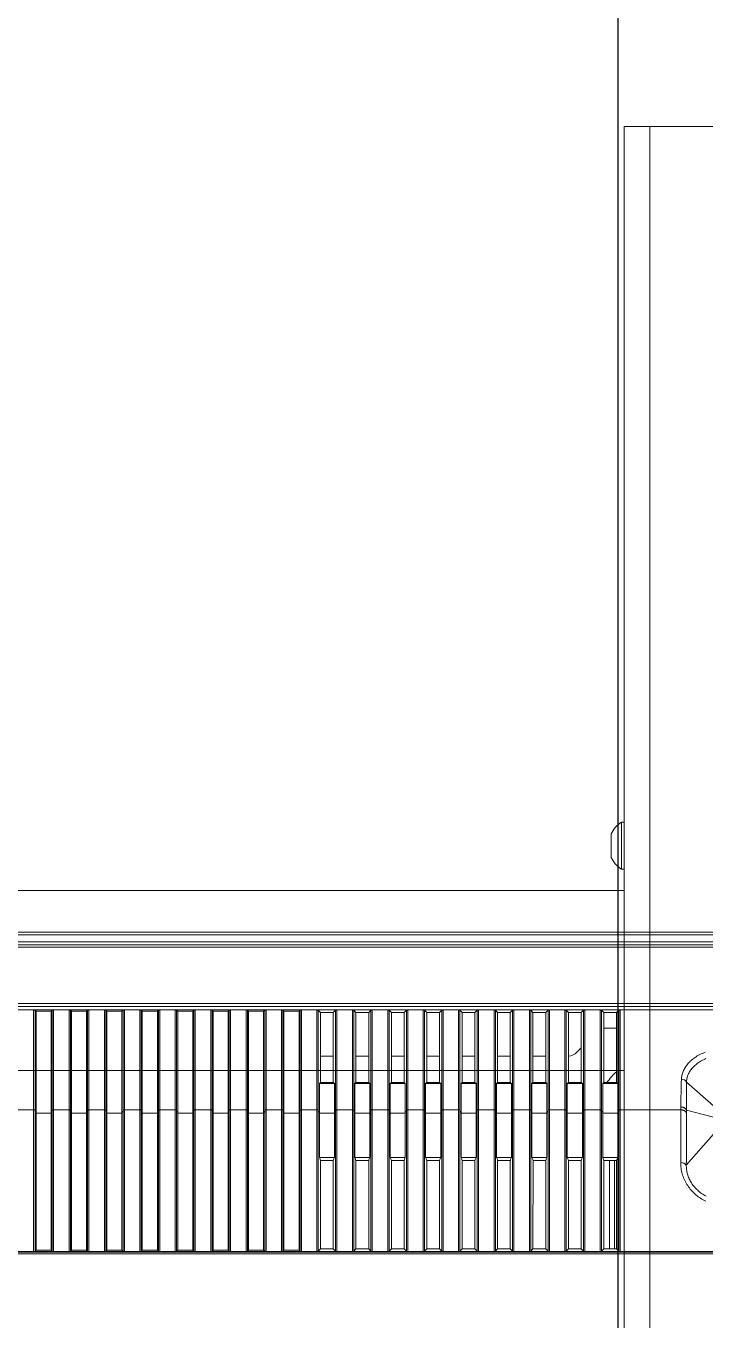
# Model space of a CAD drawing. Header units: millimetres. Extents: x -71336 to -35435, y -26189 to 22712.
# Drawn here: x -69069.6 to -68973.7, y -17272.8 to -17090 of the extents above; entities that cross this region are included whole.
import ezdxf

# ---------------------------------------------------------------- set-up
doc = ezdxf.new("R2010")
doc.units = ezdxf.units.MM
doc.layers.add('SC - Equipment', color=7, linetype='Continuous', lineweight=13)
doc.layers.add('SC - Xlines', color=252, linetype='Continuous', plot=False)

# ---------------------------------------------------------------- blocks, each defined once
blk = doc.blocks.new('SONY FW-49XE8001 - BACK')
at = {"layer": 'SC - Equipment', "color": 251, "true_color": 0x636466, "transparency": 33554495}
for points in [[(525.3, 358.02), (-525.61, 358.02)], [(522.2, 357.62), (-522.51, 357.62)], [(-464.84, 355.87), (464.53, 355.87), (460.61, 333.61), (460.32, 331.86), (460.04, 330.03), (459.78, 328.1), (459.53, 326.06), (459.29, 323.86), (459.07, 321.57), (458.86, 319.19), (458.73, 317.42), (458.56, 314.84), (458.41, 312.21), (458.29, 309.54), (458.19, 306.83), (458.12, 304.06), (458.08, 301.25), (458.07, 298.38), (458.07, 298.25), (458.07, 137.87), (458.8, 137.87), (461.18, 137.9)], [(464.53, 356.22), (-464.84, 356.22)], [(-439.7, 347.5), (321.89, 347.5)], [(-439.58, 347.01), (-439.7, 347.5), (-439.7, 347.93), (321.89, 347.93)], [(-439.91, 312.9), (322.1, 312.9)], [(-205.76, 312.9), (-205.76, 347.01)], [(-205.76, 347.01), (-205.75, 347.01), (-205.73, 347.01), (-205.71, 347), (-205.69, 347), (-205.67, 347), (-205.65, 347), (-205.63, 346.99), (-205.63, 346.99), (-205.61, 346.99), (-205.59, 346.98), (-205.58, 346.98), (-205.57, 346.97), (-205.42, 346.82), (-205.42, 332.41), (-205.42, 313.09), (-205.57, 312.94), (-205.58, 312.93), (-205.59, 312.92), (-205.61, 312.91), (-205.61, 312.91), (-205.63, 312.91), (-205.64, 312.91), (-205.66, 312.9), (-205.68, 312.9), (-205.7, 312.9), (-205.72, 312.9), (-205.74, 312.9), (-205.76, 312.9)], [(-205.57, 312.94), (-205.57, 346.97)], [(-205.42, 346.82), (-203.29, 346.82)], [(-202.95, 312.9), (-202.96, 312.9), (-202.98, 312.9), (-203, 312.9), (-203.02, 312.9), (-203.04, 312.9), (-203.06, 312.91), (-203.08, 312.91), (-203.08, 312.91), (-203.1, 312.91), (-203.12, 312.92), (-203.13, 312.93), (-203.14, 312.94), (-203.29, 313.09), (-203.29, 332.41), (-203.29, 346.82), (-203.14, 346.97), (-203.13, 346.98), (-203.12, 346.98), (-203.1, 346.99), (-203.1, 346.99), (-203.08, 346.99), (-203.07, 347), (-203.05, 347), (-203.03, 347), (-203.01, 347), (-202.99, 347.01), (-202.97, 347.01), (-202.95, 347.01)], [(-203.14, 346.97), (-203.14, 312.94)], [(-202.95, 347.01), (-202.95, 312.9)], [(-200.76, 312.9), (-200.76, 347.01)], [(-200.76, 347.01), (-200.75, 347.01), (-200.73, 347.01), (-200.71, 347), (-200.69, 347), (-200.67, 347), (-200.65, 347), (-200.63, 346.99), (-200.63, 346.99), (-200.61, 346.99), (-200.59, 346.98), (-200.58, 346.98), (-200.57, 346.97), (-200.42, 346.82), (-200.42, 332.41), (-200.42, 313.09), (-200.57, 312.94), (-200.58, 312.93), (-200.59, 312.92), (-200.61, 312.91), (-200.61, 312.91), (-200.63, 312.91), (-200.64, 312.91), (-200.66, 312.9), (-200.68, 312.9), (-200.7, 312.9), (-200.72, 312.9), (-200.74, 312.9), (-200.76, 312.9)], [(-200.57, 312.94), (-200.57, 346.97)], [(-200.42, 346.82), (-198.29, 346.82)], [(-197.95, 312.9), (-197.96, 312.9), (-197.98, 312.9), (-198, 312.9), (-198.02, 312.9), (-198.04, 312.9), (-198.06, 312.91), (-198.08, 312.91), (-198.08, 312.91), (-198.1, 312.91), (-198.12, 312.92), (-198.13, 312.93), (-198.14, 312.94), (-198.29, 313.09), (-198.29, 332.41), (-198.29, 346.82), (-198.14, 346.97), (-198.13, 346.98), (-198.12, 346.98), (-198.1, 346.99), (-198.1, 346.99), (-198.08, 346.99), (-198.07, 347), (-198.05, 347), (-198.03, 347), (-198.01, 347), (-197.99, 347.01), (-197.97, 347.01), (-197.95, 347.01)], [(-198.14, 346.97), (-198.14, 312.94)], [(-197.95, 347.01), (-197.95, 312.9)], [(-195.76, 312.9), (-195.76, 347.01)], [(-195.76, 347.01), (-195.75, 347.01), (-195.73, 347.01), (-195.71, 347), (-195.69, 347), (-195.67, 347), (-195.65, 347), (-195.63, 346.99), (-195.63, 346.99), (-195.61, 346.99), (-195.59, 346.98), (-195.58, 346.98), (-195.57, 346.97), (-195.42, 346.82), (-195.42, 332.41), (-195.42, 313.09), (-195.57, 312.94), (-195.58, 312.93), (-195.59, 312.92), (-195.61, 312.91), (-195.61, 312.91), (-195.63, 312.91), (-195.64, 312.91), (-195.66, 312.9), (-195.68, 312.9), (-195.7, 312.9), (-195.72, 312.9), (-195.74, 312.9), (-195.76, 312.9)], [(-195.57, 312.94), (-195.57, 346.97)], [(-195.42, 346.82), (-193.29, 346.82)], [(-192.95, 312.9), (-192.96, 312.9), (-192.98, 312.9), (-193, 312.9), (-193.02, 312.9), (-193.04, 312.9), (-193.06, 312.91), (-193.08, 312.91), (-193.08, 312.91), (-193.1, 312.91), (-193.12, 312.92), (-193.13, 312.93), (-193.14, 312.94), (-193.29, 313.09), (-193.29, 332.41), (-193.29, 346.82), (-193.14, 346.97), (-193.13, 346.98), (-193.12, 346.98), (-193.1, 346.99), (-193.1, 346.99), (-193.08, 346.99), (-193.07, 347), (-193.05, 347), (-193.03, 347), (-193.01, 347), (-192.99, 347.01), (-192.97, 347.01), (-192.95, 347.01)], [(-193.14, 346.97), (-193.14, 312.94)], [(-192.95, 347.01), (-192.95, 312.9)], [(-190.76, 312.9), (-190.76, 347.01)], [(-190.76, 347.01), (-190.75, 347.01), (-190.73, 347.01), (-190.71, 347), (-190.69, 347), (-190.67, 347), (-190.65, 347), (-190.63, 346.99), (-190.63, 346.99), (-190.61, 346.99), (-190.59, 346.98), (-190.58, 346.98), (-190.57, 346.97), (-190.42, 346.82), (-190.42, 332.41), (-190.42, 313.09), (-190.57, 312.94), (-190.58, 312.93), (-190.59, 312.92), (-190.61, 312.91), (-190.61, 312.91), (-190.63, 312.91), (-190.64, 312.91), (-190.66, 312.9), (-190.68, 312.9), (-190.7, 312.9), (-190.72, 312.9), (-190.74, 312.9), (-190.76, 312.9)], [(-190.57, 312.94), (-190.57, 346.97)], [(-190.42, 346.82), (-188.29, 346.82)], [(-187.95, 312.9), (-187.96, 312.9), (-187.98, 312.9), (-188, 312.9), (-188.02, 312.9), (-188.04, 312.9), (-188.06, 312.91), (-188.08, 312.91), (-188.08, 312.91), (-188.1, 312.91), (-188.12, 312.92), (-188.13, 312.93), (-188.14, 312.94), (-188.29, 313.09), (-188.29, 332.41), (-188.29, 346.82), (-188.14, 346.97), (-188.13, 346.98), (-188.12, 346.98), (-188.1, 346.99), (-188.1, 346.99), (-188.08, 346.99), (-188.07, 347), (-188.05, 347), (-188.03, 347), (-188.01, 347), (-187.99, 347.01), (-187.97, 347.01), (-187.95, 347.01)], [(-188.14, 346.97), (-188.14, 312.94)], [(-187.95, 347.01), (-187.95, 312.9)], [(-185.76, 312.9), (-185.76, 347.01)], [(-185.76, 347.01), (-185.75, 347.01), (-185.73, 347.01), (-185.71, 347), (-185.69, 347), (-185.67, 347), (-185.65, 347), (-185.63, 346.99), (-185.63, 346.99), (-185.61, 346.99), (-185.59, 346.98), (-185.58, 346.98), (-185.57, 346.97), (-185.42, 346.82), (-185.42, 332.41), (-185.42, 313.09), (-185.57, 312.94), (-185.58, 312.93), (-185.59, 312.92), (-185.61, 312.91), (-185.61, 312.91), (-185.63, 312.91), (-185.64, 312.91), (-185.66, 312.9), (-185.68, 312.9), (-185.7, 312.9), (-185.72, 312.9), (-185.74, 312.9), (-185.76, 312.9)], [(-185.57, 312.94), (-185.57, 346.97)], [(-185.42, 346.82), (-183.29, 346.82)], [(-182.95, 312.9), (-182.96, 312.9), (-182.98, 312.9), (-183, 312.9), (-183.02, 312.9), (-183.04, 312.9), (-183.06, 312.91), (-183.08, 312.91), (-183.08, 312.91), (-183.1, 312.91), (-183.12, 312.92), (-183.13, 312.93), (-183.14, 312.94), (-183.29, 313.09), (-183.29, 332.41), (-183.29, 346.82), (-183.14, 346.97), (-183.13, 346.98), (-183.12, 346.98), (-183.1, 346.99), (-183.1, 346.99), (-183.08, 346.99), (-183.07, 347), (-183.05, 347), (-183.03, 347), (-183.01, 347), (-182.99, 347.01), (-182.97, 347.01), (-182.95, 347.01)], [(-183.14, 346.97), (-183.14, 312.94)], [(-182.95, 347.01), (-182.95, 312.9)], [(-180.76, 312.9), (-180.76, 347.01)], [(-180.76, 347.01), (-180.75, 347.01), (-180.73, 347.01), (-180.71, 347), (-180.69, 347), (-180.67, 347), (-180.65, 347), (-180.63, 346.99), (-180.63, 346.99), (-180.61, 346.99), (-180.59, 346.98), (-180.58, 346.98), (-180.57, 346.97), (-180.42, 346.82), (-180.42, 332.41), (-180.42, 313.09), (-180.57, 312.94), (-180.58, 312.93), (-180.59, 312.92), (-180.61, 312.91), (-180.61, 312.91), (-180.63, 312.91), (-180.64, 312.91), (-180.66, 312.9), (-180.68, 312.9), (-180.7, 312.9), (-180.72, 312.9), (-180.74, 312.9), (-180.76, 312.9)], [(-180.57, 312.94), (-180.57, 346.97)], [(-180.42, 346.82), (-178.29, 346.82)], [(-177.95, 312.9), (-177.96, 312.9), (-177.98, 312.9), (-178, 312.9), (-178.02, 312.9), (-178.04, 312.9), (-178.06, 312.91), (-178.08, 312.91), (-178.08, 312.91), (-178.1, 312.91), (-178.12, 312.92), (-178.13, 312.93), (-178.14, 312.94), (-178.29, 313.09), (-178.29, 332.41), (-178.29, 346.82), (-178.14, 346.97), (-178.13, 346.98), (-178.12, 346.98), (-178.1, 346.99), (-178.1, 346.99), (-178.08, 346.99), (-178.07, 347), (-178.05, 347), (-178.03, 347), (-178.01, 347), (-177.99, 347.01), (-177.97, 347.01), (-177.95, 347.01)], [(-178.14, 346.97), (-178.14, 312.94)], [(-177.95, 347.01), (-177.95, 312.9)], [(-175.76, 312.9), (-175.76, 347.01)], [(-175.76, 347.01), (-175.75, 347.01), (-175.73, 347.01), (-175.71, 347), (-175.69, 347), (-175.67, 347), (-175.65, 347), (-175.63, 346.99), (-175.63, 346.99), (-175.61, 346.99), (-175.59, 346.98), (-175.58, 346.98), (-175.57, 346.97), (-175.42, 346.82), (-175.42, 332.41), (-175.42, 313.09), (-175.57, 312.94), (-175.58, 312.93), (-175.59, 312.92), (-175.61, 312.91), (-175.61, 312.91), (-175.63, 312.91), (-175.64, 312.91), (-175.66, 312.9), (-175.68, 312.9), (-175.7, 312.9), (-175.72, 312.9), (-175.74, 312.9), (-175.76, 312.9)], [(-175.57, 312.94), (-175.57, 346.97)], [(-175.42, 346.82), (-173.29, 346.82)], [(-172.95, 312.9), (-172.96, 312.9), (-172.98, 312.9), (-173, 312.9), (-173.02, 312.9), (-173.04, 312.9), (-173.06, 312.91), (-173.08, 312.91), (-173.08, 312.91), (-173.1, 312.91), (-173.12, 312.92), (-173.13, 312.93), (-173.14, 312.94), (-173.29, 313.09), (-173.29, 332.41), (-173.29, 346.82), (-173.14, 346.97), (-173.13, 346.98), (-173.12, 346.98), (-173.1, 346.99), (-173.1, 346.99), (-173.08, 346.99), (-173.07, 347), (-173.05, 347), (-173.03, 347), (-173.01, 347), (-172.99, 347.01), (-172.97, 347.01), (-172.95, 347.01)], [(-173.14, 346.97), (-173.14, 312.94)], [(-172.95, 347.01), (-172.95, 312.9)], [(-170.76, 312.9), (-170.76, 347.01)], [(-170.76, 347.01), (-170.75, 347.01), (-170.73, 347.01), (-170.71, 347), (-170.69, 347), (-170.67, 347), (-170.65, 347), (-170.63, 346.99), (-170.63, 346.99), (-170.61, 346.99), (-170.59, 346.98), (-170.58, 346.98), (-170.57, 346.97), (-170.42, 346.82), (-170.42, 332.41), (-170.42, 313.09), (-170.57, 312.94), (-170.58, 312.93), (-170.59, 312.92), (-170.61, 312.91), (-170.61, 312.91), (-170.63, 312.91), (-170.64, 312.91), (-170.66, 312.9), (-170.68, 312.9), (-170.7, 312.9), (-170.72, 312.9), (-170.74, 312.9), (-170.76, 312.9)], [(-170.57, 312.94), (-170.57, 346.97)], [(-170.42, 346.82), (-168.29, 346.82)], [(-167.95, 312.9), (-167.96, 312.9), (-167.98, 312.9), (-168, 312.9), (-168.02, 312.9), (-168.04, 312.9), (-168.06, 312.91), (-168.08, 312.91), (-168.08, 312.91), (-168.1, 312.91), (-168.12, 312.92), (-168.13, 312.93), (-168.14, 312.94), (-168.29, 313.09), (-168.29, 332.41), (-168.29, 346.82), (-168.14, 346.97), (-168.13, 346.98), (-168.12, 346.98), (-168.1, 346.99), (-168.1, 346.99), (-168.08, 346.99), (-168.07, 347), (-168.05, 347), (-168.03, 347), (-168.01, 347), (-167.99, 347.01), (-167.97, 347.01), (-167.95, 347.01)], [(-168.14, 346.97), (-168.14, 312.94)], [(-167.95, 347.01), (-167.95, 312.9)], [(-165.76, 312.9), (-165.76, 347.01)], [(-165.42, 336.64), (-165.25, 336.76), (-165.25, 346.66), (-165.57, 346.97), (-165.58, 346.98), (-165.59, 346.98), (-165.61, 346.99), (-165.63, 346.99), (-165.63, 346.99), (-165.65, 347), (-165.67, 347), (-165.69, 347), (-165.71, 347), (-165.73, 347.01), (-165.75, 347.01), (-165.76, 347.01)], [(-165.57, 312.94), (-165.57, 346.97)], [(-163.46, 346.66), (-165.25, 346.66)], [(-162.95, 347.01), (-162.97, 347.01), (-162.99, 347.01), (-163.01, 347), (-163.03, 347), (-163.05, 347), (-163.07, 347), (-163.08, 346.99), (-163.1, 346.99), (-163.1, 346.99), (-163.12, 346.98), (-163.13, 346.98), (-163.14, 346.97), (-163.46, 346.66), (-163.46, 336.76), (-163.29, 336.64)], [(-163.14, 346.97), (-163.14, 312.94)], [(-162.95, 347.01), (-162.95, 312.9)], [(-160.76, 312.9), (-160.76, 347.01)], [(-160.42, 336.64), (-160.26, 336.76), (-160.26, 346.66), (-160.57, 346.97), (-160.58, 346.98), (-160.59, 346.98), (-160.61, 346.99), (-160.63, 346.99), (-160.63, 346.99), (-160.65, 347), (-160.67, 347), (-160.69, 347), (-160.71, 347), (-160.73, 347.01), (-160.75, 347.01), (-160.76, 347.01)], [(-160.57, 312.94), (-160.57, 346.97)], [(-158.46, 346.66), (-160.26, 346.66)], [(-157.95, 347.01), (-157.97, 347.01), (-157.99, 347.01), (-158.01, 347), (-158.03, 347), (-158.05, 347), (-158.07, 347), (-158.08, 346.99), (-158.1, 346.99), (-158.1, 346.99), (-158.12, 346.98), (-158.13, 346.98), (-158.14, 346.97), (-158.46, 346.66), (-158.46, 336.76), (-158.29, 336.64)], [(-158.14, 346.97), (-158.14, 312.94)], [(-157.95, 347.01), (-157.95, 312.9)], [(-155.76, 312.9), (-155.76, 347.01)], [(-155.42, 336.64), (-155.26, 336.76), (-155.26, 346.66), (-155.57, 346.97), (-155.58, 346.98), (-155.59, 346.98), (-155.61, 346.99), (-155.63, 346.99), (-155.63, 346.99), (-155.65, 347), (-155.67, 347), (-155.69, 347), (-155.71, 347), (-155.73, 347.01), (-155.75, 347.01), (-155.76, 347.01)], [(-155.57, 312.94), (-155.57, 346.97)], [(-153.46, 346.66), (-155.26, 346.66)], [(-152.95, 347.01), (-152.97, 347.01), (-152.99, 347.01), (-153.01, 347), (-153.03, 347), (-153.05, 347), (-153.07, 347), (-153.08, 346.99), (-153.1, 346.99), (-153.1, 346.99), (-153.12, 346.98), (-153.13, 346.98), (-153.14, 346.97), (-153.46, 346.66), (-153.46, 336.76), (-153.29, 336.64)], [(-153.14, 346.97), (-153.14, 312.94)], [(-152.95, 347.01), (-152.95, 312.9)], [(-150.76, 312.9), (-150.76, 347.01)], [(-150.42, 336.64), (-150.26, 336.76), (-150.26, 346.66), (-150.57, 346.97), (-150.58, 346.98), (-150.59, 346.98), (-150.61, 346.99), (-150.63, 346.99), (-150.63, 346.99), (-150.65, 347), (-150.67, 347), (-150.69, 347), (-150.71, 347), (-150.73, 347.01), (-150.75, 347.01), (-150.76, 347.01)], [(-150.57, 312.94), (-150.57, 346.97)], [(-148.45, 346.66), (-150.26, 346.66)], [(-147.95, 347.01), (-147.97, 347.01), (-147.99, 347.01), (-148.01, 347), (-148.03, 347), (-148.05, 347), (-148.07, 347), (-148.08, 346.99), (-148.1, 346.99), (-148.1, 346.99), (-148.12, 346.98), (-148.13, 346.98), (-148.14, 346.97), (-148.45, 346.66), (-148.45, 336.76), (-148.29, 336.64)], [(-148.14, 346.97), (-148.14, 312.94)], [(-147.95, 347.01), (-147.95, 312.9)], [(-145.76, 312.9), (-145.76, 347.01)], [(-145.42, 336.64), (-145.26, 336.76), (-145.26, 346.66), (-145.57, 346.97), (-145.58, 346.98), (-145.59, 346.98), (-145.61, 346.99), (-145.63, 346.99), (-145.63, 346.99), (-145.65, 347), (-145.67, 347), (-145.69, 347), (-145.71, 347), (-145.73, 347.01), (-145.75, 347.01), (-145.76, 347.01)], [(-145.57, 312.94), (-145.57, 346.97)], [(-143.46, 346.66), (-145.26, 346.66)], [(-142.95, 347.01), (-142.97, 347.01), (-142.99, 347.01), (-143.01, 347), (-143.03, 347), (-143.05, 347), (-143.07, 347), (-143.08, 346.99), (-143.1, 346.99), (-143.1, 346.99), (-143.12, 346.98), (-143.13, 346.98), (-143.14, 346.97), (-143.46, 346.66), (-143.46, 336.76), (-143.29, 336.64)], [(-143.14, 346.97), (-143.14, 312.94)], [(-142.95, 347.01), (-142.95, 312.9)], [(-140.76, 312.9), (-140.76, 347.01)], [(-140.42, 336.64), (-140.25, 336.76), (-140.25, 346.66), (-140.57, 346.97), (-140.58, 346.98), (-140.59, 346.98), (-140.61, 346.99), (-140.63, 346.99), (-140.63, 346.99), (-140.65, 347), (-140.67, 347), (-140.69, 347), (-140.71, 347), (-140.73, 347.01), (-140.75, 347.01), (-140.76, 347.01)], [(-140.57, 312.94), (-140.57, 346.97)], [(-138.46, 346.66), (-140.25, 346.66)], [(-137.95, 347.01), (-137.97, 347.01), (-137.99, 347.01), (-138.01, 347), (-138.03, 347), (-138.05, 347), (-138.07, 347), (-138.08, 346.99), (-138.1, 346.99), (-138.1, 346.99), (-138.12, 346.98), (-138.13, 346.98), (-138.14, 346.97), (-138.46, 346.66), (-138.46, 336.76), (-138.29, 336.64)], [(-138.14, 346.97), (-138.14, 312.94)], [(-137.95, 347.01), (-137.95, 312.9)], [(-135.76, 312.9), (-135.76, 347.01)], [(-135.42, 336.64), (-135.26, 336.76), (-135.26, 346.66), (-135.57, 346.97), (-135.58, 346.98), (-135.59, 346.98), (-135.61, 346.99), (-135.63, 346.99), (-135.63, 346.99), (-135.65, 347), (-135.67, 347), (-135.69, 347), (-135.71, 347), (-135.73, 347.01), (-135.75, 347.01), (-135.76, 347.01)], [(-135.57, 312.94), (-135.57, 346.97)], [(-133.46, 346.66), (-135.26, 346.66)], [(-132.95, 347.01), (-132.97, 347.01), (-132.99, 347.01), (-133.01, 347), (-133.03, 347), (-133.05, 347), (-133.07, 347), (-133.08, 346.99), (-133.1, 346.99), (-133.1, 346.99), (-133.12, 346.98), (-133.13, 346.98), (-133.14, 346.97), (-133.46, 346.66), (-133.46, 336.76), (-133.29, 336.64)], [(-133.14, 346.97), (-133.14, 312.94)], [(-132.95, 347.01), (-132.95, 312.9)], [(-130.76, 312.9), (-130.76, 347.01)], [(-130.42, 336.64), (-130.25, 336.76), (-130.25, 346.66), (-130.57, 346.97), (-130.58, 346.98), (-130.59, 346.98), (-130.61, 346.99), (-130.63, 346.99), (-130.63, 346.99), (-130.65, 347), (-130.67, 347), (-130.69, 347), (-130.71, 347), (-130.73, 347.01), (-130.75, 347.01), (-130.76, 347.01)], [(-130.57, 312.94), (-130.57, 346.97)], [(-128.46, 346.66), (-130.25, 346.66)], [(-127.95, 347.01), (-127.97, 347.01), (-127.99, 347.01), (-128.01, 347), (-128.03, 347), (-128.05, 347), (-128.07, 347), (-128.08, 346.99), (-128.1, 346.99), (-128.1, 346.99), (-128.12, 346.98), (-128.13, 346.98), (-128.14, 346.97), (-128.46, 346.66), (-128.46, 336.76), (-128.29, 336.64)], [(-128.14, 346.97), (-128.14, 312.94)], [(-127.95, 347.01), (-127.95, 312.9)], [(-125.76, 312.9), (-125.76, 347.01)], [(-125.42, 336.64), (-125.26, 336.76), (-125.26, 346.66), (-125.57, 346.97), (-125.58, 346.98), (-125.59, 346.98), (-125.61, 346.99), (-125.63, 346.99), (-125.63, 346.99), (-125.65, 347), (-125.67, 347), (-125.69, 347), (-125.71, 347), (-125.73, 347.01), (-125.75, 347.01), (-125.76, 347.01)], [(-125.57, 312.94), (-125.57, 346.97)], [(-123.45, 346.66), (-125.26, 346.66)], [(-122.95, 347.01), (-122.97, 347.01), (-122.99, 347.01), (-123.01, 347), (-123.03, 347), (-123.05, 347), (-123.07, 347), (-123.08, 346.99), (-123.1, 346.99), (-123.1, 346.99), (-123.12, 346.98), (-123.13, 346.98), (-123.14, 346.97), (-123.45, 346.66), (-123.45, 336.76), (-123.29, 336.64)], [(-123.14, 346.97), (-123.14, 312.94)], [(-122.95, 347.01), (-122.95, 312.9)], [(-163.46, 340.46), (-165.25, 340.46)], [(-158.46, 340.46), (-160.26, 340.46)], [(-153.46, 340.46), (-155.26, 340.46)], [(-148.45, 340.46), (-150.26, 340.46)], [(-143.46, 340.46), (-145.26, 340.46)], [(-138.46, 340.46), (-140.25, 340.46)], [(-133.46, 340.46), (-135.26, 340.46)], [(-110.84, 340.14), (-111.01, 340.06), (-111.18, 339.98), (-111.34, 339.9), (-111.5, 339.81), (-111.65, 339.72), (-111.8, 339.63), (-111.94, 339.53), (-112.03, 339.47), (-112.16, 339.37), (-112.29, 339.26), (-112.41, 339.16), (-112.52, 339.05), (-112.63, 338.95), (-112.73, 338.84), (-112.83, 338.73), (-112.91, 338.62), (-113, 338.5), (-113.08, 338.39), (-113.15, 338.27), (-113.16, 338.26), (-113.23, 338.14), (-113.29, 338.02), (-113.34, 337.9), (-113.4, 337.78), (-113.44, 337.66), (-113.48, 337.53), (-113.51, 337.41), (-113.54, 337.29), (-113.56, 337.17), (-113.58, 337.05), (-113.59, 336.94), (-113.6, 336.82), (-109.76, 333.46)], [(-163.46, 336.76), (-165.25, 336.76)], [(-158.46, 336.76), (-160.26, 336.76)], [(-153.46, 336.76), (-155.26, 336.76)], [(-148.45, 336.76), (-150.26, 336.76)], [(-143.46, 336.76), (-145.26, 336.76)], [(-138.46, 336.76), (-140.25, 336.76)], [(-133.46, 336.76), (-135.26, 336.76)], [(-128.46, 336.76), (-130.25, 336.76)], [(-123.45, 336.76), (-125.26, 336.76)], [(-109.76, 329.46), (-113.62, 325.07), (-113.62, 324.92), (-113.61, 324.77), (-113.6, 324.61), (-113.59, 324.45), (-113.56, 324.3), (-113.54, 324.14), (-113.5, 323.98), (-113.46, 323.82), (-113.41, 323.67), (-113.36, 323.51), (-113.3, 323.36), (-113.28, 323.3), (-113.21, 323.15), (-113.14, 323), (-113.07, 322.85), (-112.98, 322.71), (-112.89, 322.57), (-112.8, 322.42), (-112.7, 322.28), (-112.59, 322.15), (-112.48, 322.01), (-112.37, 321.88), (-112.24, 321.75), (-112.14, 321.65), (-112.01, 321.53), (-111.88, 321.41), (-111.74, 321.3), (-111.59, 321.19), (-111.45, 321.08), (-111.3, 320.98), (-111.14, 320.88), (-110.98, 320.79), (-110.82, 320.7)], [(-165.76, 312.9), (-165.74, 312.9), (-165.72, 312.9), (-165.7, 312.9), (-165.68, 312.9), (-165.66, 312.9), (-165.64, 312.91), (-165.63, 312.91), (-165.61, 312.91), (-165.61, 312.91), (-165.59, 312.92), (-165.58, 312.93), (-165.57, 312.94), (-165.25, 313.25), (-165.25, 325.76), (-163.46, 325.76), (-163.46, 313.25), (-163.14, 312.94), (-163.13, 312.93), (-163.12, 312.92), (-163.1, 312.91), (-163.08, 312.91), (-163.08, 312.91), (-163.06, 312.91), (-163.04, 312.9), (-163.02, 312.9), (-163, 312.9), (-162.98, 312.9), (-162.96, 312.9), (-162.95, 312.9)], [(-160.76, 312.9), (-160.74, 312.9), (-160.72, 312.9), (-160.7, 312.9), (-160.68, 312.9), (-160.66, 312.9), (-160.64, 312.91), (-160.63, 312.91), (-160.61, 312.91), (-160.61, 312.91), (-160.59, 312.92), (-160.58, 312.93), (-160.57, 312.94), (-160.26, 313.25), (-160.25, 325.76), (-158.46, 325.76), (-158.46, 313.25), (-158.14, 312.94), (-158.13, 312.93), (-158.12, 312.92), (-158.1, 312.91), (-158.08, 312.91), (-158.08, 312.91), (-158.06, 312.91), (-158.04, 312.9), (-158.02, 312.9), (-158, 312.9), (-157.98, 312.9), (-157.96, 312.9), (-157.95, 312.9)], [(-155.76, 312.9), (-155.74, 312.9), (-155.72, 312.9), (-155.7, 312.9), (-155.68, 312.9), (-155.66, 312.9), (-155.64, 312.91), (-155.63, 312.91), (-155.61, 312.91), (-155.61, 312.91), (-155.59, 312.92), (-155.58, 312.93), (-155.57, 312.94), (-155.26, 313.25), (-155.25, 325.76), (-153.46, 325.76), (-153.46, 313.25), (-153.14, 312.94), (-153.13, 312.93), (-153.12, 312.92), (-153.1, 312.91), (-153.08, 312.91), (-153.08, 312.91), (-153.06, 312.91), (-153.04, 312.9), (-153.02, 312.9), (-153, 312.9), (-152.98, 312.9), (-152.96, 312.9), (-152.95, 312.9)], [(-150.76, 312.9), (-150.74, 312.9), (-150.72, 312.9), (-150.7, 312.9), (-150.68, 312.9), (-150.66, 312.9), (-150.64, 312.91), (-150.63, 312.91), (-150.61, 312.91), (-150.61, 312.91), (-150.59, 312.92), (-150.58, 312.93), (-150.57, 312.94), (-150.26, 313.25), (-150.25, 325.76), (-148.46, 325.76), (-148.45, 313.25), (-148.14, 312.94), (-148.13, 312.93), (-148.12, 312.92), (-148.1, 312.91), (-148.08, 312.91), (-148.08, 312.91), (-148.06, 312.91), (-148.04, 312.9), (-148.02, 312.9), (-148, 312.9), (-147.98, 312.9), (-147.96, 312.9), (-147.95, 312.9)], [(-145.76, 312.9), (-145.74, 312.9), (-145.72, 312.9), (-145.7, 312.9), (-145.68, 312.9), (-145.66, 312.9), (-145.64, 312.91), (-145.63, 312.91), (-145.61, 312.91), (-145.61, 312.91), (-145.59, 312.92), (-145.58, 312.93), (-145.57, 312.94), (-145.26, 313.25), (-145.25, 325.76), (-143.46, 325.76), (-143.46, 313.25), (-143.14, 312.94), (-143.13, 312.93), (-143.12, 312.92), (-143.1, 312.91), (-143.08, 312.91), (-143.08, 312.91), (-143.06, 312.91), (-143.04, 312.9), (-143.02, 312.9), (-143, 312.9), (-142.98, 312.9), (-142.96, 312.9), (-142.95, 312.9)], [(-140.76, 312.9), (-140.74, 312.9), (-140.72, 312.9), (-140.7, 312.9), (-140.68, 312.9), (-140.66, 312.9), (-140.64, 312.91), (-140.63, 312.91), (-140.61, 312.91), (-140.61, 312.91), (-140.59, 312.92), (-140.58, 312.93), (-140.57, 312.94), (-140.25, 313.25), (-140.25, 325.76), (-138.46, 325.76), (-138.46, 313.25), (-138.14, 312.94), (-138.13, 312.93), (-138.12, 312.92), (-138.1, 312.91), (-138.08, 312.91), (-138.08, 312.91), (-138.06, 312.91), (-138.04, 312.9), (-138.02, 312.9), (-138, 312.9), (-137.98, 312.9), (-137.96, 312.9), (-137.95, 312.9)], [(-135.76, 312.9), (-135.74, 312.9), (-135.72, 312.9), (-135.7, 312.9), (-135.68, 312.9), (-135.66, 312.9), (-135.64, 312.91), (-135.63, 312.91), (-135.61, 312.91), (-135.61, 312.91), (-135.59, 312.92), (-135.58, 312.93), (-135.57, 312.94), (-135.26, 313.25), (-135.25, 325.76), (-133.46, 325.76), (-133.46, 313.25), (-133.14, 312.94), (-133.13, 312.93), (-133.12, 312.92), (-133.1, 312.91), (-133.08, 312.91), (-133.08, 312.91), (-133.06, 312.91), (-133.04, 312.9), (-133.02, 312.9), (-133, 312.9), (-132.98, 312.9), (-132.96, 312.9), (-132.95, 312.9)], [(-130.76, 312.9), (-130.74, 312.9), (-130.72, 312.9), (-130.7, 312.9), (-130.68, 312.9), (-130.66, 312.9), (-130.64, 312.91), (-130.63, 312.91), (-130.61, 312.91), (-130.61, 312.91), (-130.59, 312.92), (-130.58, 312.93), (-130.57, 312.94), (-130.25, 313.25), (-130.25, 325.76), (-128.46, 325.76), (-128.46, 313.25), (-128.14, 312.94), (-128.13, 312.93), (-128.12, 312.92), (-128.1, 312.91), (-128.08, 312.91), (-128.08, 312.91), (-128.06, 312.91), (-128.04, 312.9), (-128.02, 312.9), (-128, 312.9), (-127.98, 312.9), (-127.96, 312.9), (-127.95, 312.9)], [(-125.76, 312.9), (-125.74, 312.9), (-125.72, 312.9), (-125.7, 312.9), (-125.68, 312.9), (-125.66, 312.9), (-125.64, 312.91), (-125.63, 312.91), (-125.61, 312.91), (-125.61, 312.91), (-125.59, 312.92), (-125.58, 312.93), (-125.57, 312.94), (-125.26, 313.25), (-125.25, 325.76), (-123.46, 325.76), (-123.45, 313.25), (-123.14, 312.94), (-123.13, 312.93), (-123.12, 312.92), (-123.1, 312.91), (-123.08, 312.91), (-123.08, 312.91), (-123.06, 312.91), (-123.04, 312.9), (-123.02, 312.9), (-123, 312.9), (-122.98, 312.9), (-122.96, 312.9), (-122.95, 312.9)], [(-124.45, 325.76), (-124.45, 313.25)], [(-123.74, 325.76), (-123.74, 313.25)], [(-203.29, 313.09), (-205.42, 313.09)], [(-198.29, 313.09), (-200.42, 313.09)], [(-193.29, 313.09), (-195.42, 313.09)], [(-188.29, 313.09), (-190.42, 313.09)], [(-183.29, 313.09), (-185.42, 313.09)], [(-178.29, 313.09), (-180.42, 313.09)], [(-173.29, 313.09), (-175.42, 313.09)], [(-168.29, 313.09), (-170.42, 313.09)], [(-165.25, 313.25), (-163.46, 313.25)], [(-160.26, 313.25), (-158.46, 313.25)], [(-155.26, 313.25), (-153.46, 313.25)], [(-150.26, 313.25), (-148.45, 313.25)], [(-145.26, 313.25), (-143.46, 313.25)], [(-140.25, 313.25), (-138.46, 313.25)], [(-135.26, 313.25), (-133.46, 313.25)], [(-130.25, 313.25), (-128.46, 313.25)], [(-125.26, 313.25), (-123.45, 313.25)]]:
    blk.add_lwpolyline(points, dxfattribs=at)
for points in [[(535.26, 356.94, -0.011528), (522.2, 356.63), (-522.51, 356.63, -0.011714), (-535.57, 356.94)], [(321.77, 347.01), (-439.58, 347.01, 0.006363)], [(-125.26, 344.42, -0.054185), (-124.83, 344.46), (-123.45, 344.46)], [(-130.25, 340.48, 0.169288), (-129.07, 341.05), (-128.46, 341.66)], [(-110.95, 341.03), (-111.15, 340.96), (-111.34, 340.88), (-111.53, 340.79), (-111.71, 340.7), (-111.88, 340.6), (-112.06, 340.51), (-112.22, 340.4), (-112.38, 340.3), (-112.5, 340.22), (-112.65, 340.11), (-112.79, 339.99), (-112.92, 339.88), (-113.05, 339.76), (-113.18, 339.64), (-113.29, 339.52), (-113.4, 339.4), (-113.5, 339.27), (-113.6, 339.15), (-113.69, 339.02), (-113.77, 338.89), (-113.79, 338.85), (-113.87, 338.72), (-113.94, 338.59), (-114, 338.45), (-114.06, 338.31), (-114.12, 338.17), (-114.16, 338.03), (-114.2, 337.89), (-114.24, 337.76), (-114.26, 337.62), (-114.28, 337.48), (-114.3, 337.35), (-114.31, 337.22, 0.009197), (-114.37, 333.3), (-114.37, 333.3), (-114.3, 333.3), (-114.24, 333.3), (-114.18, 333.29), (-114.13, 333.28), (-114.07, 333.26), (-114.02, 333.25), (-113.97, 333.23), (-113.92, 333.2), (-113.87, 333.18), (-113.84, 333.16), (-113.8, 333.13), (-113.76, 333.1), (-113.72, 333.07), (-113.69, 333.03), (-113.66, 333), (-113.64, 332.97), (-113.62, 332.93), (-113.6, 332.9), (-113.59, 332.86), (-109.76, 331.88)], [(-96.54, 340.71, 0.000058), (-107.97, 340.71)], [(-113.59, 332.46, 0.00075), (-113.59, 332.86, 0.001671), (-113.6, 336.82, 0.308146), (-114.31, 337.22)], [(-114.4, 325.44, -0.289854), (-113.62, 325.07), (-113.61, 325.81), (-113.61, 326.55), (-113.61, 327.29), (-113.61, 328.03), (-113.61, 328.77), (-113.6, 329.5), (-113.6, 330.24), (-113.6, 330.72), (-113.6, 331.46), (-113.59, 332.2), (-113.59, 332.46), (-113.61, 332.49), (-113.62, 332.53), (-113.64, 332.56), (-113.66, 332.6), (-113.69, 332.63), (-113.72, 332.66), (-113.76, 332.69), (-113.8, 332.72), (-113.84, 332.75), (-113.87, 332.78), (-113.92, 332.8), (-113.97, 332.82), (-114.02, 332.84), (-114.07, 332.86), (-114.13, 332.87), (-114.18, 332.88), (-114.24, 332.89), (-114.3, 332.9), (-114.37, 332.9), (-114.37, 332.9), (-122.95, 332.9), (-122.97, 332.9), (-122.99, 332.9), (-123.02, 332.89), (-123.03, 332.89), (-123.05, 332.88), (-123.07, 332.87), (-123.09, 332.86), (-123.11, 332.85), (-123.13, 332.83), (-123.14, 332.81), (-123.14, 332.8), (-123.29, 332.41), (-125.42, 332.41), (-125.57, 332.8), (-125.57, 332.81), (-125.58, 332.83), (-125.6, 332.85), (-125.62, 332.86), (-125.64, 332.87), (-125.66, 332.88), (-125.68, 332.89), (-125.69, 332.89), (-125.72, 332.9), (-125.74, 332.9), (-125.76, 332.9), (-127.95, 332.9), (-127.97, 332.9), (-127.99, 332.9), (-128.02, 332.89), (-128.03, 332.89), (-128.05, 332.88), (-128.07, 332.87), (-128.09, 332.86), (-128.11, 332.85), (-128.13, 332.83), (-128.14, 332.81), (-128.14, 332.8), (-128.29, 332.41), (-130.42, 332.41), (-130.57, 332.8), (-130.57, 332.81), (-130.59, 332.83), (-130.6, 332.85), (-130.62, 332.86), (-130.64, 332.87), (-130.66, 332.88), (-130.68, 332.89), (-130.69, 332.89), (-130.72, 332.9), (-130.74, 332.9), (-130.76, 332.9), (-132.95, 332.9), (-132.97, 332.9), (-132.99, 332.9), (-133.02, 332.89), (-133.03, 332.89), (-133.05, 332.88), (-133.07, 332.87), (-133.09, 332.86), (-133.11, 332.85), (-133.13, 332.83), (-133.14, 332.81), (-133.14, 332.8), (-133.29, 332.41), (-135.42, 332.41), (-135.57, 332.8), (-135.57, 332.81), (-135.58, 332.83), (-135.6, 332.85), (-135.62, 332.86), (-135.64, 332.87), (-135.66, 332.88), (-135.68, 332.89), (-135.69, 332.89), (-135.72, 332.9), (-135.74, 332.9), (-135.76, 332.9), (-137.95, 332.9), (-137.97, 332.9), (-137.99, 332.9), (-138.02, 332.89), (-138.03, 332.89), (-138.05, 332.88), (-138.07, 332.87), (-138.09, 332.86), (-138.11, 332.85), (-138.13, 332.83), (-138.14, 332.81), (-138.14, 332.8), (-138.29, 332.41), (-140.42, 332.41), (-140.57, 332.8), (-140.57, 332.81), (-140.59, 332.83), (-140.6, 332.85), (-140.62, 332.86), (-140.64, 332.87), (-140.66, 332.88), (-140.68, 332.89), (-140.69, 332.89), (-140.72, 332.9), (-140.74, 332.9), (-140.76, 332.9), (-142.95, 332.9), (-142.97, 332.9), (-142.99, 332.9), (-143.02, 332.89), (-143.03, 332.89), (-143.05, 332.88), (-143.07, 332.87), (-143.09, 332.86), (-143.11, 332.85), (-143.13, 332.83), (-143.14, 332.81), (-143.14, 332.8), (-143.29, 332.41), (-145.42, 332.41), (-145.57, 332.8), (-145.57, 332.81), (-145.58, 332.83), (-145.6, 332.85), (-145.62, 332.86), (-145.64, 332.87), (-145.66, 332.88), (-145.68, 332.89), (-145.69, 332.89), (-145.72, 332.9), (-145.74, 332.9), (-145.76, 332.9), (-147.95, 332.9), (-147.97, 332.9), (-147.99, 332.9), (-148.02, 332.89), (-148.03, 332.89), (-148.05, 332.88), (-148.07, 332.87), (-148.09, 332.86), (-148.11, 332.85), (-148.13, 332.83), (-148.14, 332.81), (-148.14, 332.8), (-148.29, 332.41), (-150.42, 332.41), (-150.57, 332.8), (-150.57, 332.81), (-150.58, 332.83), (-150.6, 332.85), (-150.62, 332.86), (-150.64, 332.87), (-150.66, 332.88), (-150.68, 332.89), (-150.69, 332.89), (-150.72, 332.9), (-150.74, 332.9), (-150.76, 332.9), (-152.95, 332.9), (-152.97, 332.9), (-152.99, 332.9), (-153.02, 332.89), (-153.03, 332.89), (-153.05, 332.88), (-153.07, 332.87), (-153.09, 332.86), (-153.11, 332.85), (-153.13, 332.83), (-153.14, 332.81), (-153.14, 332.8), (-153.29, 332.41), (-155.42, 332.41), (-155.57, 332.8), (-155.57, 332.81), (-155.59, 332.83), (-155.6, 332.85), (-155.62, 332.86), (-155.64, 332.87), (-155.66, 332.88), (-155.68, 332.89), (-155.69, 332.89), (-155.72, 332.9), (-155.74, 332.9), (-155.76, 332.9), (-157.95, 332.9), (-157.97, 332.9), (-157.99, 332.9), (-158.02, 332.89), (-158.03, 332.89), (-158.05, 332.88), (-158.07, 332.87), (-158.09, 332.86), (-158.11, 332.85), (-158.13, 332.83), (-158.14, 332.81), (-158.14, 332.8), (-158.29, 332.41), (-160.42, 332.41), (-160.57, 332.8), (-160.57, 332.81), (-160.58, 332.83), (-160.6, 332.85), (-160.62, 332.86), (-160.64, 332.87), (-160.66, 332.88), (-160.68, 332.89), (-160.69, 332.89), (-160.72, 332.9), (-160.74, 332.9), (-160.76, 332.9), (-162.95, 332.9), (-162.97, 332.9), (-162.99, 332.9), (-163.02, 332.89), (-163.03, 332.89), (-163.05, 332.88), (-163.07, 332.87), (-163.09, 332.86), (-163.11, 332.85), (-163.13, 332.83), (-163.14, 332.81), (-163.14, 332.8), (-163.29, 332.41), (-165.42, 332.41), (-165.57, 332.8), (-165.57, 332.81), (-165.59, 332.83), (-165.6, 332.85), (-165.62, 332.86), (-165.64, 332.87), (-165.66, 332.88), (-165.68, 332.89), (-165.69, 332.89), (-165.72, 332.9), (-165.74, 332.9), (-165.76, 332.9), (-167.95, 332.9), (-167.97, 332.9), (-167.99, 332.9), (-168.02, 332.89), (-168.03, 332.89), (-168.05, 332.88), (-168.07, 332.87), (-168.09, 332.86), (-168.11, 332.85), (-168.13, 332.83), (-168.14, 332.81), (-168.14, 332.8), (-168.29, 332.41), (-170.42, 332.41), (-170.57, 332.8), (-170.57, 332.81), (-170.58, 332.83), (-170.6, 332.85), (-170.62, 332.86), (-170.64, 332.87), (-170.66, 332.88), (-170.68, 332.89), (-170.69, 332.89), (-170.72, 332.9), (-170.74, 332.9), (-170.76, 332.9), (-172.95, 332.9), (-172.97, 332.9), (-172.99, 332.9), (-173.02, 332.89), (-173.03, 332.89), (-173.05, 332.88), (-173.07, 332.87), (-173.09, 332.86), (-173.11, 332.85), (-173.13, 332.83), (-173.14, 332.81), (-173.14, 332.8), (-173.29, 332.41), (-175.42, 332.41), (-175.57, 332.8), (-175.57, 332.81), (-175.59, 332.83), (-175.6, 332.85), (-175.62, 332.86), (-175.64, 332.87), (-175.66, 332.88), (-175.68, 332.89), (-175.69, 332.89), (-175.72, 332.9), (-175.74, 332.9), (-175.76, 332.9), (-177.95, 332.9), (-177.97, 332.9), (-177.99, 332.9), (-178.02, 332.89), (-178.03, 332.89), (-178.05, 332.88), (-178.07, 332.87), (-178.09, 332.86), (-178.11, 332.85), (-178.13, 332.83), (-178.14, 332.81), (-178.14, 332.8), (-178.29, 332.41), (-180.42, 332.41), (-180.57, 332.8), (-180.57, 332.81), (-180.59, 332.83), (-180.6, 332.85), (-180.62, 332.86), (-180.64, 332.87), (-180.66, 332.88), (-180.68, 332.89), (-180.69, 332.89), (-180.72, 332.9), (-180.74, 332.9), (-180.76, 332.9), (-182.95, 332.9), (-182.97, 332.9), (-182.99, 332.9), (-183.02, 332.89), (-183.03, 332.89), (-183.05, 332.88), (-183.07, 332.87), (-183.09, 332.86), (-183.11, 332.85), (-183.13, 332.83), (-183.14, 332.81), (-183.14, 332.8), (-183.29, 332.41), (-185.42, 332.41), (-185.57, 332.8), (-185.57, 332.81), (-185.58, 332.83), (-185.6, 332.85), (-185.62, 332.86), (-185.64, 332.87), (-185.66, 332.88), (-185.68, 332.89), (-185.69, 332.89), (-185.72, 332.9), (-185.74, 332.9), (-185.76, 332.9), (-187.95, 332.9), (-187.97, 332.9), (-187.99, 332.9), (-188.02, 332.89), (-188.03, 332.89), (-188.05, 332.88), (-188.07, 332.87), (-188.09, 332.86), (-188.11, 332.85), (-188.13, 332.83), (-188.14, 332.81), (-188.14, 332.8), (-188.29, 332.41), (-190.42, 332.41), (-190.57, 332.8), (-190.57, 332.81), (-190.59, 332.83), (-190.6, 332.85), (-190.62, 332.86), (-190.64, 332.87), (-190.66, 332.88), (-190.68, 332.89), (-190.69, 332.89), (-190.72, 332.9), (-190.74, 332.9), (-190.76, 332.9), (-192.95, 332.9), (-192.97, 332.9), (-192.99, 332.9), (-193.02, 332.89), (-193.03, 332.89), (-193.05, 332.88), (-193.07, 332.87), (-193.09, 332.86), (-193.11, 332.85), (-193.13, 332.83), (-193.14, 332.81), (-193.14, 332.8), (-193.29, 332.41), (-195.42, 332.41), (-195.57, 332.8), (-195.57, 332.81), (-195.58, 332.83), (-195.6, 332.85), (-195.62, 332.86), (-195.64, 332.87), (-195.66, 332.88), (-195.68, 332.89), (-195.69, 332.89), (-195.72, 332.9), (-195.74, 332.9), (-195.76, 332.9), (-197.95, 332.9), (-197.97, 332.9), (-197.99, 332.9), (-198.02, 332.89), (-198.03, 332.89), (-198.05, 332.88), (-198.07, 332.87), (-198.09, 332.86), (-198.11, 332.85), (-198.13, 332.83), (-198.14, 332.81), (-198.14, 332.8), (-198.29, 332.41), (-200.42, 332.41), (-200.57, 332.8), (-200.57, 332.81), (-200.59, 332.83), (-200.6, 332.85), (-200.62, 332.86), (-200.64, 332.87), (-200.66, 332.88), (-200.68, 332.89), (-200.69, 332.89), (-200.72, 332.9), (-200.74, 332.9), (-200.76, 332.9), (-202.95, 332.9), (-202.97, 332.9), (-202.99, 332.9), (-203.02, 332.89), (-203.03, 332.89), (-203.05, 332.88), (-203.07, 332.87), (-203.09, 332.86), (-203.11, 332.85), (-203.13, 332.83), (-203.14, 332.81), (-203.14, 332.8), (-203.29, 332.41), (-205.42, 332.41), (-205.57, 332.8), (-205.57, 332.81), (-205.58, 332.83), (-205.6, 332.85), (-205.62, 332.86), (-205.64, 332.87), (-205.66, 332.88), (-205.68, 332.89), (-205.69, 332.89), (-205.72, 332.9), (-205.74, 332.9), (-205.76, 332.9), (-207.95, 332.9)], [(-114.37, 333.3, -0.00079), (-114.37, 332.9, 0.000498), (-114.4, 325.44), (-114.4, 325.25), (-114.39, 325.05), (-114.38, 324.86), (-114.35, 324.66), (-114.32, 324.46), (-114.28, 324.27), (-114.24, 324.07), (-114.19, 323.87), (-114.13, 323.68), (-114.06, 323.49), (-114.06, 323.47), (-113.99, 323.28), (-113.91, 323.09), (-113.82, 322.91), (-113.73, 322.73), (-113.63, 322.55), (-113.53, 322.37), (-113.42, 322.2), (-113.3, 322.03), (-113.18, 321.86), (-113.05, 321.7), (-112.91, 321.54), (-112.85, 321.47), (-112.71, 321.32), (-112.57, 321.17), (-112.41, 321.03), (-112.26, 320.89), (-112.1, 320.76), (-111.93, 320.63), (-111.76, 320.51), (-111.59, 320.4), (-111.42, 320.29), (-111.23, 320.18), (-111.05, 320.09), (-110.86, 319.99)]]:
    blk.add_lwpolyline(points, format="xyb", dxfattribs=at)
for points in [[(-165.42, 326.19), (-163.29, 326.19), (-163.29, 332.41), (-163.29, 336.64), (-165.42, 336.64), (-165.42, 332.41)], [(-160.42, 326.19), (-158.29, 326.19), (-158.29, 332.41), (-158.29, 336.64), (-160.42, 336.64), (-160.42, 332.41)], [(-155.42, 326.19), (-153.29, 326.19), (-153.29, 332.41), (-153.29, 336.64), (-155.42, 336.64), (-155.42, 332.41)], [(-150.42, 326.19), (-148.29, 326.19), (-148.29, 332.41), (-148.29, 336.64), (-150.42, 336.64), (-150.42, 332.41)], [(-145.42, 326.19), (-143.29, 326.19), (-143.29, 332.41), (-143.29, 336.64), (-145.42, 336.64), (-145.42, 332.41)], [(-140.42, 326.19), (-138.29, 326.19), (-138.29, 332.41), (-138.29, 336.64), (-140.42, 336.64), (-140.42, 332.41)], [(-135.42, 326.19), (-133.29, 326.19), (-133.29, 332.41), (-133.29, 336.64), (-135.42, 336.64), (-135.42, 332.41)], [(-130.42, 326.19), (-128.29, 326.19), (-128.29, 332.41), (-128.29, 336.64), (-130.42, 336.64), (-130.42, 332.41)], [(-125.42, 326.19), (-123.29, 326.19), (-123.29, 332.41), (-123.29, 336.64), (-125.42, 336.64), (-125.42, 332.41)], [(322.2, 312.79), (-440.02, 312.79), (-440.02, 312.58), (322.2, 312.58)]]:
    blk.add_lwpolyline(points, close=True, dxfattribs=at)
for centre, radius, start, end in [((-114.15, 328.45), 13.55, 133.4384, 142.1839), ((1204.4, 839.73), 1462.91, 200.55116, 200.56917), ((1967.25, -473.19), 2275.57, 159.43405, 159.44563), ((-373.6, 245.87), 227.81, 20.5291, 20.6447), ((1179.51, -175.9), 1428.92, 159.42856, 159.447), ((1214.4, 839.73), 1462.91, 200.55116, 200.56917), ((-373.96, 408.82), 235.63, 339.3592, 339.4711), ((95.57, 418.33), 262.67, 200.5347, 200.635), ((18975.71, -6847.91), 20425.35, 159.437136, 159.438426), ((1224.4, 839.73), 1462.91, 200.55116, 200.56917), ((119.38, 227.29), 280.68, 159.3682, 159.4621), ((105.57, 418.33), 262.67, 200.5347, 200.635), ((1992.25, -473.19), 2275.57, 159.43405, 159.44563), ((-385.7, 231.93), 267.44, 20.5376, 20.6362), ((129.38, 227.29), 280.68, 159.3682, 159.4621), ((1239.4, 839.73), 1462.91, 200.55116, 200.56917), ((-330.39, 401.85), 215.79, 339.352, 339.4741), ((104.83, 412.43), 245.87, 200.5333, 200.6405), ((2007.25, -473.19), 2275.57, 159.43405, 159.44563)]:
    blk.add_arc(centre, radius, start, end, dxfattribs=at)
blk = doc.blocks.new('CHIEF MSM1U - FRONT')
at = {"layer": 'SC - Equipment', "color": 146, "true_color": 0x105689}
for p, q in [((-122.23, 311.15), (-122.23, -107.95)), ((-122.23, 311.15), (-118.63, 311.15)), ((-118.63, 311.15), (-118.63, -107.95)), ((-118.63, 311.15), (-88.89, 311.15)), ((-122.23, 212.88), (-122.61, 212.88)), ((-122.61, 209.55), (-122.61, 212.88)), ((-124.08, 209.55), (-124.08, 211.22)), ((-124.08, 207.89), (-124.08, 209.55)), ((-122.61, 206.23), (-122.61, 209.55)), ((-122.61, 206.23), (-122.23, 206.23)), ((-122.23, 203.2), (-260.21, 203.2)), ((-260.21, 177.8), (-122.23, 177.8))]:
    blk.add_line(p, q, dxfattribs=at)
for start, end in [(122.0305, 154.92), (205.08, 237.9695)]:
    blk.add_arc((-120.52, 209.55), 3.92, start, end, dxfattribs=at)

msp = doc.modelspace()

# ---------------------------------------------------------------- linework, layer by layer
at = {"layer": 'SC - Xlines', "ltscale": 5}
msp.add_line((-68986.022, -15688.854), (-68986.022, -18769.268), dxfattribs=at)

# ---------------------------------------------------------------- block references
at = {"layer": 'SC - Equipment'}
for name, p in [('SONY FW-49XE8001 - BACK', (-68862.744, -17576.031)), ('CHIEF MSM1U - FRONT', (-68862.899, -17415.356))]:
    msp.add_blockref(name, p, dxfattribs=at)

doc.saveas('drawing.dxf')
